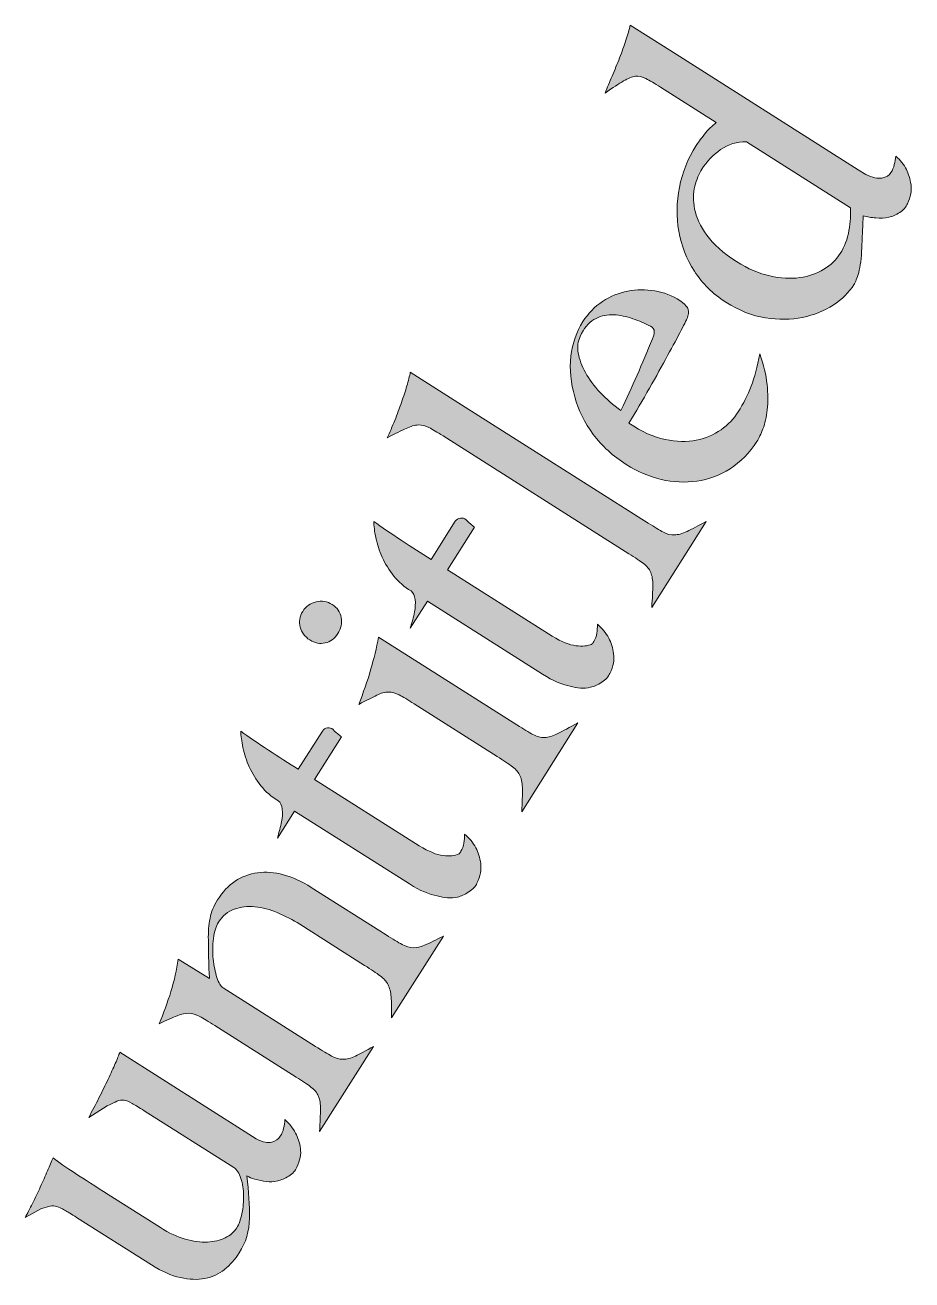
# Model space of a CAD drawing. Header units: millimetres. Extents: x -1358 to 1584, y -714 to 655.
# Drawn here: x 1245.1 to 1261.04, y 195.61 to 218.16 of the extents above; entities that cross this region are included whole.
import ezdxf

# ---------------------------------------------------------------- set-up
doc = ezdxf.new("R2010")
doc.units = ezdxf.units.MM
doc.header["$MEASUREMENT"] = 0
doc.layers.add('finished guitar', color=7, linetype='Continuous')

# ---------------------------------------------------------------- blocks, each defined once
blk = doc.blocks.new('block 123')
at = {"layer": 'finished guitar', "true_color": 0x000000}
h = blk.add_hatch(color=178, dxfattribs=at)
h.dxf.hatch_style = 2
edge = h.paths.add_edge_path()
edge.add_spline(control_points=[(1260.664, 215.508), (1260.691, 215.551), (1260.711, 215.598), (1260.724, 215.65), (1260.736, 215.702), (1260.746, 215.753), (1260.751, 215.803), (1260.833, 215.731), (1260.897, 215.65), (1260.942, 215.562), (1260.981, 215.483), (1261.008, 215.393), (1261.024, 215.289), (1261.04, 215.185), (1261.019, 215.072), (1260.961, 214.948), (1260.936, 214.889), (1260.89, 214.837), (1260.822, 214.792), (1260.754, 214.748), (1260.688, 214.718), (1260.625, 214.704), (1260.55, 214.69), (1260.473, 214.687), (1260.393, 214.693), (1260.313, 214.699), (1260.237, 214.713), (1260.163, 214.732), (1260.161, 214.646), (1260.158, 214.552), (1260.153, 214.448), (1260.147, 214.345), (1260.143, 214.248), (1260.138, 214.157), (1260.132, 213.967), (1260.114, 213.82), (1260.084, 213.715), (1260.054, 213.61), (1260.025, 213.536), (1259.999, 213.493), (1259.911, 213.355), (1259.787, 213.233), (1259.626, 213.128), (1259.466, 213.022), (1259.282, 212.948), (1259.075, 212.906), (1258.867, 212.864), (1258.645, 212.861), (1258.408, 212.898), (1258.171, 212.934), (1257.933, 213.029), (1257.694, 213.18), (1257.461, 213.328), (1257.273, 213.514), (1257.131, 213.738), (1256.989, 213.961), (1256.895, 214.201), (1256.85, 214.457), (1256.805, 214.712), (1256.809, 214.974), (1256.861, 215.241), (1256.914, 215.509), (1257.014, 215.76), (1257.162, 215.993), (1257.192, 216.041), (1257.242, 216.108), (1257.311, 216.195), (1257.379, 216.282), (1257.45, 216.352), (1257.524, 216.405), (1257.524, 216.405), (1256.523, 217.04), (1256.523, 217.04), (1256.413, 217.11), (1256.326, 217.162), (1256.261, 217.196), (1256.196, 217.231), (1256.132, 217.244), (1256.071, 217.237), (1256.01, 217.229), (1255.938, 217.202), (1255.858, 217.153), (1255.777, 217.105), (1255.666, 217.033), (1255.525, 216.937), (1255.565, 217.032), (1255.608, 217.134), (1255.654, 217.242), (1255.699, 217.351), (1255.743, 217.46), (1255.787, 217.57), (1255.829, 217.68), (1255.868, 217.785), (1255.9, 217.885), (1255.933, 217.985), (1255.96, 218.075), (1255.978, 218.157), (1255.978, 218.157), (1256.806, 217.632), (1256.806, 217.632), (1256.806, 217.632), (1260.076, 215.559), (1260.076, 215.559), (1260.076, 215.559), (1260.212, 215.473), (1260.212, 215.473), (1260.33, 215.418), (1260.427, 215.397), (1260.502, 215.41), (1260.577, 215.423), (1260.63, 215.455), (1260.664, 215.508)], knot_values=[0, 0, 0, 0, 1, 1, 1, 2, 2, 2, 3, 3, 3, 4, 4, 4, 5, 5, 5, 6, 6, 6, 7, 7, 7, 8, 8, 8, 9, 9, 9, 10, 10, 10, 11, 11, 11, 12, 12, 12, 13, 13, 13, 14, 14, 14, 15, 15, 15, 16, 16, 16, 17, 17, 17, 18, 18, 18, 19, 19, 19, 20, 20, 20, 21, 21, 21, 22, 22, 22, 23, 23, 23, 24, 24, 24, 25, 25, 25, 26, 26, 26, 27, 27, 27, 28, 28, 28, 29, 29, 29, 30, 30, 30, 31, 31, 31, 32, 32, 32, 33, 33, 33, 34, 34, 34, 35, 35, 35, 36, 36, 36, 37, 37, 37, 37], degree=3, periodic=1)
edge = h.paths.add_edge_path()
edge.add_spline(control_points=[(1259.75, 214.051), (1259.829, 214.175), (1259.882, 214.314), (1259.909, 214.467), (1259.937, 214.62), (1259.945, 214.757), (1259.934, 214.877), (1259.934, 214.877), (1258.067, 216.061), (1258.067, 216.061), (1257.894, 216.064), (1257.74, 216.016), (1257.602, 215.92), (1257.464, 215.824), (1257.351, 215.706), (1257.263, 215.568), (1257.212, 215.487), (1257.171, 215.385), (1257.139, 215.261), (1257.107, 215.137), (1257.106, 215.001), (1257.135, 214.853), (1257.164, 214.704), (1257.237, 214.548), (1257.353, 214.384), (1257.469, 214.22), (1257.648, 214.061), (1257.89, 213.908), (1258.095, 213.778), (1258.293, 213.692), (1258.487, 213.65), (1258.68, 213.608), (1258.859, 213.598), (1259.023, 213.62), (1259.188, 213.643), (1259.332, 213.693), (1259.458, 213.771), (1259.584, 213.848), (1259.681, 213.942), (1259.75, 214.051)], knot_values=[0, 0, 0, 0, 1, 1, 1, 2, 2, 2, 3, 3, 3, 4, 4, 4, 5, 5, 5, 6, 6, 6, 7, 7, 7, 8, 8, 8, 9, 9, 9, 10, 10, 10, 11, 11, 11, 12, 12, 12, 13, 13, 13, 13], degree=3, periodic=1)
h = blk.add_hatch(color=178, dxfattribs=at)
h.dxf.hatch_style = 2
edge = h.paths.add_edge_path()
edge.add_spline(control_points=[(1258.308, 212.25), (1258.376, 212.052), (1258.419, 211.869), (1258.437, 211.702), (1258.454, 211.534), (1258.455, 211.382), (1258.44, 211.248), (1258.425, 211.114), (1258.399, 211), (1258.363, 210.906), (1258.327, 210.812), (1258.291, 210.736), (1258.255, 210.679), (1258.122, 210.469), (1257.961, 210.306), (1257.772, 210.188), (1257.584, 210.07), (1257.385, 209.996), (1257.175, 209.965), (1256.965, 209.934), (1256.751, 209.944), (1256.533, 209.996), (1256.315, 210.047), (1256.106, 210.136), (1255.906, 210.263), (1255.667, 210.415), (1255.47, 210.595), (1255.312, 210.805), (1255.154, 211.016), (1255.045, 211.241), (1254.983, 211.48), (1254.907, 211.729), (1254.883, 211.971), (1254.912, 212.207), (1254.941, 212.442), (1255.013, 212.651), (1255.128, 212.831), (1255.222, 212.979), (1255.34, 213.1), (1255.482, 213.193), (1255.625, 213.287), (1255.776, 213.348), (1255.935, 213.378), (1256.094, 213.407), (1256.255, 213.409), (1256.419, 213.382), (1256.582, 213.355), (1256.733, 213.298), (1256.872, 213.21), (1256.935, 213.163), (1256.98, 213.119), (1257.005, 213.081), (1257.03, 213.041), (1257.033, 212.991), (1257.014, 212.929), (1257, 212.885), (1256.959, 212.8), (1256.893, 212.675), (1256.827, 212.55), (1256.746, 212.397), (1256.649, 212.219), (1256.552, 212.039), (1256.443, 211.844), (1256.323, 211.633), (1256.203, 211.422), (1256.08, 211.212), (1255.955, 211.005), (1256.185, 210.852), (1256.402, 210.754), (1256.606, 210.712), (1256.81, 210.669), (1256.996, 210.665), (1257.164, 210.699), (1257.333, 210.732), (1257.481, 210.795), (1257.61, 210.888), (1257.738, 210.98), (1257.842, 211.088), (1257.92, 211.212), (1258.011, 211.355), (1258.088, 211.507), (1258.15, 211.668), (1258.212, 211.829), (1258.264, 212.023), (1258.308, 212.25)], knot_values=[0, 0, 0, 0, 1, 1, 1, 2, 2, 2, 3, 3, 3, 4, 4, 4, 5, 5, 5, 6, 6, 6, 7, 7, 7, 8, 8, 8, 9, 9, 9, 10, 10, 10, 11, 11, 11, 12, 12, 12, 13, 13, 13, 14, 14, 14, 15, 15, 15, 16, 16, 16, 17, 17, 17, 18, 18, 18, 19, 19, 19, 20, 20, 20, 21, 21, 21, 22, 22, 22, 23, 23, 23, 24, 24, 24, 25, 25, 25, 26, 26, 26, 27, 27, 27, 28, 28, 28, 28], degree=3, periodic=1)
edge = h.paths.add_edge_path()
edge.add_spline(control_points=[(1255.078, 212.563), (1255.036, 212.476), (1255.025, 212.376), (1255.044, 212.264), (1255.062, 212.151), (1255.106, 212.035), (1255.174, 211.916), (1255.242, 211.796), (1255.329, 211.676), (1255.438, 211.557), (1255.546, 211.439), (1255.671, 211.331), (1255.811, 211.236), (1255.911, 211.447), (1256.008, 211.658), (1256.101, 211.869), (1256.195, 212.08), (1256.286, 212.298), (1256.375, 212.522), (1256.405, 212.59), (1256.415, 212.642), (1256.405, 212.679), (1256.394, 212.716), (1256.36, 212.745), (1256.302, 212.769), (1256.205, 212.817), (1256.098, 212.86), (1255.982, 212.897), (1255.865, 212.934), (1255.751, 212.953), (1255.641, 212.953), (1255.53, 212.953), (1255.426, 212.924), (1255.326, 212.867), (1255.226, 212.81), (1255.143, 212.708), (1255.078, 212.563)], knot_values=[0, 0, 0, 0, 1, 1, 1, 2, 2, 2, 3, 3, 3, 4, 4, 4, 5, 5, 5, 6, 6, 6, 7, 7, 7, 8, 8, 8, 9, 9, 9, 10, 10, 10, 11, 11, 11, 12, 12, 12, 12], degree=3, periodic=1)
h = blk.add_hatch(color=178, dxfattribs=at)
h.dxf.hatch_style = 2
edge = h.paths.add_edge_path()
edge.add_spline(control_points=[(1256.364, 207.697), (1256.376, 207.864), (1256.382, 207.995), (1256.383, 208.091), (1256.384, 208.187), (1256.372, 208.265), (1256.346, 208.325), (1256.321, 208.385), (1256.277, 208.438), (1256.216, 208.483), (1256.155, 208.529), (1256.067, 208.588), (1255.952, 208.66), (1255.952, 208.66), (1252.613, 210.777), (1252.613, 210.777), (1252.508, 210.844), (1252.424, 210.894), (1252.361, 210.926), (1252.299, 210.96), (1252.235, 210.975), (1252.17, 210.973), (1252.105, 210.97), (1252.032, 210.95), (1251.951, 210.911), (1251.869, 210.873), (1251.755, 210.816), (1251.608, 210.743), (1251.656, 210.839), (1251.702, 210.944), (1251.747, 211.056), (1251.791, 211.168), (1251.831, 211.276), (1251.867, 211.38), (1251.903, 211.485), (1251.936, 211.583), (1251.964, 211.675), (1251.992, 211.767), (1252.013, 211.85), (1252.025, 211.922), (1252.025, 211.922), (1253.012, 211.296), (1253.012, 211.296), (1253.012, 211.296), (1256.301, 209.211), (1256.301, 209.211), (1256.416, 209.138), (1256.507, 209.084), (1256.574, 209.048), (1256.641, 209.012), (1256.707, 208.995), (1256.773, 208.998), (1256.837, 209), (1256.912, 209.02), (1256.998, 209.06), (1257.083, 209.1), (1257.198, 209.16), (1257.343, 209.242), (1257.343, 209.242), (1256.364, 207.697), (1256.364, 207.697)], knot_values=[0, 0, 0, 0, 1, 1, 1, 2, 2, 2, 3, 3, 3, 4, 4, 4, 5, 5, 5, 6, 6, 6, 7, 7, 7, 8, 8, 8, 9, 9, 9, 10, 10, 10, 11, 11, 11, 12, 12, 12, 13, 13, 13, 14, 14, 14, 15, 15, 15, 16, 16, 16, 17, 17, 17, 18, 18, 18, 19, 19, 19, 20, 20, 20, 20], degree=3, periodic=1)
h = blk.add_hatch(color=178, dxfattribs=at)
h.dxf.hatch_style = 2
edge = h.paths.add_edge_path()
edge.add_spline(control_points=[(1252.925, 209.301), (1252.965, 209.306), (1253, 209.295), (1253.03, 209.27), (1253.053, 209.242), (1253.078, 209.218), (1253.105, 209.197), (1253.132, 209.177), (1253.156, 209.157), (1253.177, 209.137), (1253.177, 209.137), (1252.691, 208.372), (1252.691, 208.372), (1252.691, 208.372), (1254.508, 207.22), (1254.508, 207.22), (1254.689, 207.105), (1254.839, 207.037), (1254.959, 207.015), (1255.078, 206.992), (1255.178, 206.996), (1255.257, 207.026), (1255.273, 207.03), (1255.284, 207.034), (1255.291, 207.04), (1255.297, 207.045), (1255.308, 207.06), (1255.324, 207.084), (1255.351, 207.127), (1255.368, 207.176), (1255.377, 207.231), (1255.385, 207.286), (1255.389, 207.34), (1255.389, 207.393), (1255.476, 207.318), (1255.543, 207.236), (1255.592, 207.144), (1255.635, 207.064), (1255.664, 206.97), (1255.68, 206.863), (1255.696, 206.756), (1255.673, 206.639), (1255.612, 206.51), (1255.588, 206.452), (1255.54, 206.399), (1255.466, 206.352), (1255.393, 206.305), (1255.325, 206.274), (1255.263, 206.261), (1255.146, 206.234), (1255.024, 206.241), (1254.896, 206.283), (1254.756, 206.304), (1254.59, 206.376), (1254.4, 206.497), (1254.4, 206.497), (1252.333, 207.807), (1252.333, 207.807), (1252.333, 207.807), (1252.025, 207.321), (1252.025, 207.321), (1252.059, 207.426), (1252.084, 207.524), (1252.101, 207.614), (1252.116, 207.691), (1252.12, 207.765), (1252.112, 207.837), (1252.104, 207.909), (1252.08, 207.961), (1252.04, 207.992), (1251.918, 208.063), (1251.814, 208.153), (1251.729, 208.26), (1251.643, 208.368), (1251.574, 208.48), (1251.522, 208.597), (1251.468, 208.714), (1251.431, 208.83), (1251.406, 208.946), (1251.383, 209.061), (1251.37, 209.159), (1251.368, 209.241), (1251.51, 209.138), (1251.675, 209.024), (1251.864, 208.901), (1252.053, 208.778), (1252.231, 208.663), (1252.398, 208.557), (1252.398, 208.557), (1252.833, 209.244), (1252.833, 209.244), (1252.855, 209.277), (1252.885, 209.296), (1252.925, 209.301)], knot_values=[0, 0, 0, 0, 1, 1, 1, 2, 2, 2, 3, 3, 3, 4, 4, 4, 5, 5, 5, 6, 6, 6, 7, 7, 7, 8, 8, 8, 9, 9, 9, 10, 10, 10, 11, 11, 11, 12, 12, 12, 13, 13, 13, 14, 14, 14, 15, 15, 15, 16, 16, 16, 17, 17, 17, 18, 18, 18, 19, 19, 19, 20, 20, 20, 21, 21, 21, 22, 22, 22, 23, 23, 23, 24, 24, 24, 25, 25, 25, 26, 26, 26, 27, 27, 27, 28, 28, 28, 29, 29, 29, 30, 30, 30, 31, 31, 31, 31], degree=3, periodic=1)
h = blk.add_hatch(color=178, dxfattribs=at)
h.dxf.hatch_style = 2
edge = h.paths.add_edge_path()
edge.add_spline(control_points=[(1250.722, 207.225), (1250.664, 207.134), (1250.589, 207.078), (1250.495, 207.057), (1250.402, 207.037), (1250.31, 207.055), (1250.219, 207.112), (1250.128, 207.169), (1250.07, 207.247), (1250.045, 207.343), (1250.019, 207.439), (1250.035, 207.533), (1250.092, 207.624), (1250.15, 207.714), (1250.23, 207.772), (1250.332, 207.797), (1250.435, 207.822), (1250.532, 207.806), (1250.622, 207.749), (1250.713, 207.691), (1250.766, 207.612), (1250.783, 207.512), (1250.799, 207.411), (1250.779, 207.315), (1250.722, 207.225)], knot_values=[0, 0, 0, 0, 1, 1, 1, 2, 2, 2, 3, 3, 3, 4, 4, 4, 5, 5, 5, 6, 6, 6, 7, 7, 7, 8, 8, 8, 8], degree=3, periodic=1)
edge = h.paths.add_edge_path()
edge.add_spline(control_points=[(1254.027, 204.026), (1254.037, 204.2), (1254.042, 204.334), (1254.041, 204.429), (1254.041, 204.522), (1254.027, 204.601), (1254.001, 204.665), (1253.974, 204.728), (1253.928, 204.784), (1253.861, 204.833), (1253.795, 204.882), (1253.703, 204.944), (1253.584, 205.019), (1253.584, 205.019), (1252.096, 205.962), (1252.096, 205.962), (1251.982, 206.035), (1251.892, 206.088), (1251.827, 206.123), (1251.762, 206.157), (1251.698, 206.174), (1251.635, 206.175), (1251.571, 206.175), (1251.501, 206.156), (1251.423, 206.118), (1251.346, 206.08), (1251.238, 206.025), (1251.098, 205.953), (1251.265, 206.375), (1251.384, 206.778), (1251.453, 207.162), (1251.453, 207.162), (1252.354, 206.59), (1252.354, 206.59), (1252.354, 206.59), (1253.942, 205.584), (1253.942, 205.584), (1254.061, 205.509), (1254.157, 205.451), (1254.229, 205.412), (1254.301, 205.373), (1254.371, 205.355), (1254.44, 205.358), (1254.509, 205.361), (1254.588, 205.385), (1254.676, 205.429), (1254.764, 205.474), (1254.885, 205.538), (1255.038, 205.621), (1255.038, 205.621), (1254.027, 204.026), (1254.027, 204.026)], knot_values=[0, 0, 0, 0, 1, 1, 1, 2, 2, 2, 3, 3, 3, 4, 4, 4, 5, 5, 5, 6, 6, 6, 7, 7, 7, 8, 8, 8, 9, 9, 9, 10, 10, 10, 11, 11, 11, 12, 12, 12, 13, 13, 13, 14, 14, 14, 15, 15, 15, 16, 16, 16, 17, 17, 17, 17], degree=3, periodic=1)
h = blk.add_hatch(color=178, dxfattribs=at)
h.dxf.hatch_style = 2
edge = h.paths.add_edge_path()
edge.add_spline(control_points=[(1250.536, 205.533), (1250.576, 205.538), (1250.611, 205.527), (1250.641, 205.501), (1250.664, 205.473), (1250.689, 205.449), (1250.716, 205.429), (1250.743, 205.408), (1250.767, 205.388), (1250.788, 205.368), (1250.788, 205.368), (1250.303, 204.603), (1250.303, 204.603), (1250.303, 204.603), (1252.119, 203.452), (1252.119, 203.452), (1252.3, 203.337), (1252.45, 203.268), (1252.57, 203.246), (1252.689, 203.224), (1252.789, 203.228), (1252.868, 203.258), (1252.884, 203.261), (1252.895, 203.266), (1252.902, 203.271), (1252.909, 203.277), (1252.92, 203.292), (1252.935, 203.315), (1252.962, 203.358), (1252.98, 203.407), (1252.988, 203.462), (1252.996, 203.517), (1253, 203.571), (1253, 203.625), (1253.087, 203.55), (1253.155, 203.467), (1253.203, 203.376), (1253.246, 203.295), (1253.275, 203.201), (1253.291, 203.095), (1253.307, 202.988), (1253.284, 202.87), (1253.223, 202.742), (1253.199, 202.683), (1253.15, 202.631), (1253.077, 202.584), (1253.004, 202.536), (1252.936, 202.506), (1252.874, 202.492), (1252.757, 202.466), (1252.635, 202.473), (1252.507, 202.514), (1252.367, 202.536), (1252.202, 202.607), (1252.011, 202.728), (1252.011, 202.728), (1249.944, 204.038), (1249.944, 204.038), (1249.944, 204.038), (1249.636, 203.552), (1249.636, 203.552), (1249.669, 203.658), (1249.695, 203.755), (1249.711, 203.845), (1249.727, 203.922), (1249.731, 203.997), (1249.723, 204.069), (1249.715, 204.14), (1249.691, 204.192), (1249.651, 204.224), (1249.529, 204.295), (1249.425, 204.384), (1249.339, 204.492), (1249.254, 204.599), (1249.185, 204.712), (1249.132, 204.829), (1249.08, 204.946), (1249.041, 205.062), (1249.018, 205.177), (1248.994, 205.293), (1248.981, 205.391), (1248.979, 205.472), (1249.121, 205.369), (1249.286, 205.256), (1249.475, 205.133), (1249.665, 205.009), (1249.842, 204.895), (1250.009, 204.789), (1250.009, 204.789), (1250.445, 205.475), (1250.445, 205.475), (1250.466, 205.509), (1250.496, 205.528), (1250.536, 205.533)], knot_values=[0, 0, 0, 0, 1, 1, 1, 2, 2, 2, 3, 3, 3, 4, 4, 4, 5, 5, 5, 6, 6, 6, 7, 7, 7, 8, 8, 8, 9, 9, 9, 10, 10, 10, 11, 11, 11, 12, 12, 12, 13, 13, 13, 14, 14, 14, 15, 15, 15, 16, 16, 16, 17, 17, 17, 18, 18, 18, 19, 19, 19, 20, 20, 20, 21, 21, 21, 22, 22, 22, 23, 23, 23, 24, 24, 24, 25, 25, 25, 26, 26, 26, 27, 27, 27, 28, 28, 28, 29, 29, 29, 30, 30, 30, 31, 31, 31, 31], degree=3, periodic=1)
h = blk.add_hatch(color=178, dxfattribs=at)
h.dxf.hatch_style = 2
edge = h.paths.add_edge_path()
edge.add_spline(control_points=[(1251.69, 200.325), (1251.691, 200.485), (1251.688, 200.608), (1251.681, 200.697), (1251.673, 200.785), (1251.655, 200.859), (1251.625, 200.918), (1251.596, 200.977), (1251.548, 201.03), (1251.482, 201.079), (1251.415, 201.127), (1251.323, 201.189), (1251.204, 201.265), (1251.204, 201.265), (1250.038, 202.004), (1250.038, 202.004), (1249.914, 202.082), (1249.782, 202.151), (1249.642, 202.21), (1249.502, 202.268), (1249.366, 202.304), (1249.234, 202.317), (1249.102, 202.33), (1248.978, 202.316), (1248.862, 202.276), (1248.746, 202.235), (1248.652, 202.158), (1248.579, 202.042), (1248.533, 201.971), (1248.503, 201.872), (1248.487, 201.748), (1248.472, 201.623), (1248.471, 201.5), (1248.483, 201.378), (1248.496, 201.256), (1248.518, 201.146), (1248.55, 201.048), (1248.582, 200.951), (1248.619, 200.889), (1248.662, 200.861), (1248.662, 200.861), (1250.321, 199.81), (1250.321, 199.81), (1250.445, 199.731), (1250.542, 199.673), (1250.612, 199.636), (1250.682, 199.598), (1250.75, 199.579), (1250.816, 199.578), (1250.882, 199.576), (1250.956, 199.596), (1251.038, 199.635), (1251.119, 199.675), (1251.229, 199.733), (1251.364, 199.81), (1251.364, 199.81), (1250.394, 198.28), (1250.394, 198.28), (1250.404, 198.454), (1250.41, 198.587), (1250.412, 198.68), (1250.414, 198.772), (1250.401, 198.85), (1250.375, 198.914), (1250.348, 198.977), (1250.303, 199.033), (1250.239, 199.08), (1250.176, 199.127), (1250.087, 199.186), (1249.972, 199.259), (1249.972, 199.259), (1248.513, 200.184), (1248.513, 200.184), (1248.399, 200.256), (1248.308, 200.311), (1248.241, 200.347), (1248.174, 200.383), (1248.109, 200.402), (1248.047, 200.404), (1247.985, 200.407), (1247.913, 200.392), (1247.833, 200.36), (1247.752, 200.327), (1247.645, 200.28), (1247.512, 200.217), (1247.592, 200.407), (1247.663, 200.6), (1247.724, 200.796), (1247.785, 200.993), (1247.828, 201.185), (1247.854, 201.374), (1247.854, 201.374), (1248.417, 201.027), (1248.417, 201.027), (1248.409, 201.132), (1248.404, 201.24), (1248.402, 201.352), (1248.4, 201.464), (1248.398, 201.587), (1248.396, 201.722), (1248.392, 201.864), (1248.402, 201.993), (1248.426, 202.109), (1248.449, 202.225), (1248.494, 202.335), (1248.56, 202.44), (1248.741, 202.726), (1248.982, 202.889), (1249.282, 202.93), (1249.581, 202.97), (1249.903, 202.882), (1250.246, 202.664), (1250.246, 202.664), (1251.59, 201.812), (1251.59, 201.812), (1251.71, 201.736), (1251.805, 201.679), (1251.877, 201.64), (1251.949, 201.601), (1252.017, 201.581), (1252.081, 201.581), (1252.144, 201.581), (1252.215, 201.598), (1252.293, 201.632), (1252.372, 201.666), (1252.481, 201.719), (1252.62, 201.791), (1252.62, 201.791), (1251.69, 200.325), (1251.69, 200.325)], knot_values=[0, 0, 0, 0, 1, 1, 1, 2, 2, 2, 3, 3, 3, 4, 4, 4, 5, 5, 5, 6, 6, 6, 7, 7, 7, 8, 8, 8, 9, 9, 9, 10, 10, 10, 11, 11, 11, 12, 12, 12, 13, 13, 13, 14, 14, 14, 15, 15, 15, 16, 16, 16, 17, 17, 17, 18, 18, 18, 19, 19, 19, 20, 20, 20, 21, 21, 21, 22, 22, 22, 23, 23, 23, 24, 24, 24, 25, 25, 25, 26, 26, 26, 27, 27, 27, 28, 28, 28, 29, 29, 29, 30, 30, 30, 31, 31, 31, 32, 32, 32, 33, 33, 33, 34, 34, 34, 35, 35, 35, 36, 36, 36, 37, 37, 37, 38, 38, 38, 39, 39, 39, 40, 40, 40, 41, 41, 41, 42, 42, 42, 43, 43, 43, 43], degree=3, periodic=1)
h = blk.add_hatch(color=178, dxfattribs=at)
h.dxf.hatch_style = 2
edge = h.paths.add_edge_path()
edge.add_spline(control_points=[(1249.689, 198.196), (1249.716, 198.238), (1249.736, 198.286), (1249.749, 198.338), (1249.762, 198.39), (1249.769, 198.442), (1249.769, 198.496), (1249.85, 198.424), (1249.916, 198.342), (1249.965, 198.251), (1250.007, 198.171), (1250.036, 198.079), (1250.051, 197.976), (1250.066, 197.873), (1250.044, 197.76), (1249.986, 197.637), (1249.962, 197.578), (1249.915, 197.526), (1249.843, 197.481), (1249.771, 197.437), (1249.704, 197.407), (1249.642, 197.394), (1249.572, 197.378), (1249.504, 197.374), (1249.439, 197.382), (1249.374, 197.39), (1249.304, 197.404), (1249.23, 197.424), (1249.178, 197.437), (1249.131, 197.457), (1249.088, 197.484), (1249.122, 197.201), (1249.138, 196.947), (1249.135, 196.722), (1249.133, 196.496), (1249.071, 196.288), (1248.95, 196.098), (1248.878, 195.983), (1248.79, 195.885), (1248.688, 195.803), (1248.586, 195.72), (1248.468, 195.666), (1248.335, 195.64), (1248.202, 195.615), (1248.054, 195.62), (1247.893, 195.655), (1247.732, 195.691), (1247.558, 195.767), (1247.372, 195.885), (1247.372, 195.885), (1246.028, 196.737), (1246.028, 196.737), (1245.937, 196.795), (1245.865, 196.839), (1245.811, 196.87), (1245.757, 196.9), (1245.71, 196.922), (1245.671, 196.934), (1245.631, 196.945), (1245.592, 196.946), (1245.553, 196.938), (1245.514, 196.929), (1245.462, 196.915), (1245.397, 196.897), (1245.397, 196.897), (1245.102, 196.733), (1245.102, 196.733), (1245.143, 196.807), (1245.187, 196.892), (1245.235, 196.989), (1245.283, 197.086), (1245.33, 197.183), (1245.376, 197.283), (1245.422, 197.382), (1245.465, 197.478), (1245.504, 197.572), (1245.543, 197.665), (1245.577, 197.744), (1245.604, 197.808), (1245.708, 197.729), (1245.842, 197.635), (1246.007, 197.527), (1246.173, 197.419), (1246.37, 197.293), (1246.598, 197.147), (1246.598, 197.147), (1247.535, 196.554), (1247.535, 196.554), (1247.688, 196.457), (1247.836, 196.388), (1247.98, 196.346), (1248.124, 196.305), (1248.257, 196.287), (1248.378, 196.294), (1248.499, 196.3), (1248.605, 196.326), (1248.697, 196.37), (1248.789, 196.415), (1248.859, 196.475), (1248.907, 196.551), (1248.946, 196.613), (1248.977, 196.698), (1248.999, 196.807), (1249.021, 196.916), (1249.031, 197.024), (1249.03, 197.132), (1249.028, 197.239), (1249.012, 197.341), (1248.982, 197.436), (1248.952, 197.532), (1248.909, 197.598), (1248.852, 197.634), (1248.852, 197.634), (1247.243, 198.654), (1247.243, 198.654), (1247.152, 198.711), (1247.08, 198.755), (1247.026, 198.786), (1246.972, 198.817), (1246.924, 198.836), (1246.881, 198.843), (1246.839, 198.85), (1246.796, 198.843), (1246.754, 198.823), (1246.711, 198.803), (1246.653, 198.777), (1246.579, 198.744), (1246.579, 198.744), (1246.245, 198.534), (1246.245, 198.534), (1246.309, 198.647), (1246.371, 198.763), (1246.43, 198.883), (1246.49, 199.002), (1246.544, 199.115), (1246.594, 199.22), (1246.644, 199.325), (1246.687, 199.42), (1246.724, 199.504), (1246.76, 199.587), (1246.787, 199.654), (1246.805, 199.703), (1246.805, 199.703), (1249.122, 198.234), (1249.122, 198.234), (1249.122, 198.234), (1249.258, 198.148), (1249.258, 198.148), (1249.374, 198.088), (1249.466, 198.068), (1249.535, 198.088), (1249.605, 198.107), (1249.656, 198.143), (1249.689, 198.196)], knot_values=[0, 0, 0, 0, 1, 1, 1, 2, 2, 2, 3, 3, 3, 4, 4, 4, 5, 5, 5, 6, 6, 6, 7, 7, 7, 8, 8, 8, 9, 9, 9, 10, 10, 10, 11, 11, 11, 12, 12, 12, 13, 13, 13, 14, 14, 14, 15, 15, 15, 16, 16, 16, 17, 17, 17, 18, 18, 18, 19, 19, 19, 20, 20, 20, 21, 21, 21, 22, 22, 22, 23, 23, 23, 24, 24, 24, 25, 25, 25, 26, 26, 26, 27, 27, 27, 28, 28, 28, 29, 29, 29, 30, 30, 30, 31, 31, 31, 32, 32, 32, 33, 33, 33, 34, 34, 34, 35, 35, 35, 36, 36, 36, 37, 37, 37, 38, 38, 38, 39, 39, 39, 40, 40, 40, 41, 41, 41, 42, 42, 42, 43, 43, 43, 44, 44, 44, 45, 45, 45, 46, 46, 46, 47, 47, 47, 48, 48, 48, 49, 49, 49, 50, 50, 50, 51, 51, 51, 51], degree=3, periodic=1)
at = {"layer": 'finished guitar', "lineweight": 0}
for points, knots in [([(1260.664, 215.508), (1260.691, 215.551), (1260.711, 215.598), (1260.724, 215.65), (1260.736, 215.702), (1260.746, 215.753), (1260.751, 215.803), (1260.833, 215.731), (1260.897, 215.65), (1260.942, 215.562), (1260.981, 215.483), (1261.008, 215.393), (1261.024, 215.289), (1261.04, 215.185), (1261.019, 215.072), (1260.961, 214.948), (1260.936, 214.889), (1260.89, 214.837), (1260.822, 214.792), (1260.754, 214.748), (1260.688, 214.718), (1260.625, 214.704), (1260.55, 214.69), (1260.473, 214.687), (1260.393, 214.693), (1260.313, 214.699), (1260.237, 214.713), (1260.163, 214.732), (1260.161, 214.646), (1260.158, 214.552), (1260.153, 214.448), (1260.147, 214.345), (1260.143, 214.248), (1260.138, 214.157), (1260.132, 213.967), (1260.114, 213.82), (1260.084, 213.715), (1260.054, 213.61), (1260.025, 213.536), (1259.999, 213.493), (1259.911, 213.355), (1259.787, 213.233), (1259.626, 213.128), (1259.466, 213.022), (1259.282, 212.948), (1259.075, 212.906), (1258.867, 212.864), (1258.645, 212.861), (1258.408, 212.898), (1258.171, 212.934), (1257.933, 213.029), (1257.694, 213.18), (1257.461, 213.328), (1257.273, 213.514), (1257.131, 213.738), (1256.989, 213.961), (1256.895, 214.201), (1256.85, 214.457), (1256.805, 214.712), (1256.809, 214.974), (1256.861, 215.241), (1256.914, 215.509), (1257.014, 215.76), (1257.162, 215.993), (1257.192, 216.041), (1257.242, 216.108), (1257.311, 216.195), (1257.379, 216.282), (1257.45, 216.352), (1257.524, 216.405), (1257.524, 216.405), (1256.523, 217.04), (1256.523, 217.04), (1256.413, 217.11), (1256.326, 217.162), (1256.261, 217.196), (1256.196, 217.231), (1256.132, 217.244), (1256.071, 217.237), (1256.01, 217.229), (1255.938, 217.202), (1255.858, 217.153), (1255.777, 217.105), (1255.666, 217.033), (1255.525, 216.937), (1255.565, 217.032), (1255.608, 217.134), (1255.654, 217.242), (1255.699, 217.351), (1255.743, 217.46), (1255.787, 217.57), (1255.829, 217.68), (1255.868, 217.785), (1255.9, 217.885), (1255.933, 217.985), (1255.96, 218.075), (1255.978, 218.157), (1255.978, 218.157), (1256.806, 217.632), (1256.806, 217.632), (1256.806, 217.632), (1260.076, 215.559), (1260.076, 215.559), (1260.076, 215.559), (1260.212, 215.473), (1260.212, 215.473), (1260.33, 215.418), (1260.427, 215.397), (1260.502, 215.41), (1260.577, 215.423), (1260.63, 215.455), (1260.664, 215.508)], [0, 0, 0, 0, 1, 1, 1, 2, 2, 2, 3, 3, 3, 4, 4, 4, 5, 5, 5, 6, 6, 6, 7, 7, 7, 8, 8, 8, 9, 9, 9, 10, 10, 10, 11, 11, 11, 12, 12, 12, 13, 13, 13, 14, 14, 14, 15, 15, 15, 16, 16, 16, 17, 17, 17, 18, 18, 18, 19, 19, 19, 20, 20, 20, 21, 21, 21, 22, 22, 22, 23, 23, 23, 24, 24, 24, 25, 25, 25, 26, 26, 26, 27, 27, 27, 28, 28, 28, 29, 29, 29, 30, 30, 30, 31, 31, 31, 32, 32, 32, 33, 33, 33, 34, 34, 34, 35, 35, 35, 36, 36, 36, 37, 37, 37, 37]), ([(1259.75, 214.051), (1259.829, 214.175), (1259.882, 214.314), (1259.909, 214.467), (1259.937, 214.62), (1259.945, 214.757), (1259.934, 214.877), (1259.934, 214.877), (1258.067, 216.061), (1258.067, 216.061), (1257.894, 216.064), (1257.74, 216.016), (1257.602, 215.92), (1257.464, 215.824), (1257.351, 215.706), (1257.263, 215.568), (1257.212, 215.487), (1257.171, 215.385), (1257.139, 215.261), (1257.107, 215.137), (1257.106, 215.001), (1257.135, 214.853), (1257.164, 214.704), (1257.237, 214.548), (1257.353, 214.384), (1257.469, 214.22), (1257.648, 214.061), (1257.89, 213.908), (1258.095, 213.778), (1258.293, 213.692), (1258.487, 213.65), (1258.68, 213.608), (1258.859, 213.598), (1259.023, 213.62), (1259.188, 213.643), (1259.332, 213.693), (1259.458, 213.771), (1259.584, 213.848), (1259.681, 213.942), (1259.75, 214.051)], [0, 0, 0, 0, 1, 1, 1, 2, 2, 2, 3, 3, 3, 4, 4, 4, 5, 5, 5, 6, 6, 6, 7, 7, 7, 8, 8, 8, 9, 9, 9, 10, 10, 10, 11, 11, 11, 12, 12, 12, 13, 13, 13, 13]), ([(1258.308, 212.25), (1258.376, 212.052), (1258.419, 211.869), (1258.437, 211.702), (1258.454, 211.534), (1258.455, 211.382), (1258.44, 211.248), (1258.425, 211.114), (1258.399, 211), (1258.363, 210.906), (1258.327, 210.812), (1258.291, 210.736), (1258.255, 210.679), (1258.122, 210.469), (1257.961, 210.306), (1257.772, 210.188), (1257.584, 210.07), (1257.385, 209.996), (1257.175, 209.965), (1256.965, 209.934), (1256.751, 209.944), (1256.533, 209.996), (1256.315, 210.047), (1256.106, 210.136), (1255.906, 210.263), (1255.667, 210.415), (1255.47, 210.595), (1255.312, 210.805), (1255.154, 211.016), (1255.045, 211.241), (1254.983, 211.48), (1254.907, 211.729), (1254.883, 211.971), (1254.912, 212.207), (1254.941, 212.442), (1255.013, 212.651), (1255.128, 212.831), (1255.222, 212.979), (1255.34, 213.1), (1255.482, 213.193), (1255.625, 213.287), (1255.776, 213.348), (1255.935, 213.378), (1256.094, 213.407), (1256.255, 213.409), (1256.419, 213.382), (1256.582, 213.355), (1256.733, 213.298), (1256.872, 213.21), (1256.935, 213.163), (1256.98, 213.119), (1257.005, 213.081), (1257.03, 213.041), (1257.033, 212.991), (1257.014, 212.929), (1257, 212.885), (1256.959, 212.8), (1256.893, 212.675), (1256.827, 212.55), (1256.746, 212.397), (1256.649, 212.219), (1256.552, 212.039), (1256.443, 211.844), (1256.323, 211.633), (1256.203, 211.422), (1256.08, 211.212), (1255.955, 211.005), (1256.185, 210.852), (1256.402, 210.754), (1256.606, 210.712), (1256.81, 210.669), (1256.996, 210.665), (1257.164, 210.699), (1257.333, 210.732), (1257.481, 210.795), (1257.61, 210.888), (1257.738, 210.98), (1257.842, 211.088), (1257.92, 211.212), (1258.011, 211.355), (1258.088, 211.507), (1258.15, 211.668), (1258.212, 211.829), (1258.264, 212.023), (1258.308, 212.25)], [0, 0, 0, 0, 1, 1, 1, 2, 2, 2, 3, 3, 3, 4, 4, 4, 5, 5, 5, 6, 6, 6, 7, 7, 7, 8, 8, 8, 9, 9, 9, 10, 10, 10, 11, 11, 11, 12, 12, 12, 13, 13, 13, 14, 14, 14, 15, 15, 15, 16, 16, 16, 17, 17, 17, 18, 18, 18, 19, 19, 19, 20, 20, 20, 21, 21, 21, 22, 22, 22, 23, 23, 23, 24, 24, 24, 25, 25, 25, 26, 26, 26, 27, 27, 27, 28, 28, 28, 28]), ([(1255.078, 212.563), (1255.036, 212.476), (1255.025, 212.376), (1255.044, 212.264), (1255.062, 212.151), (1255.106, 212.035), (1255.174, 211.916), (1255.242, 211.796), (1255.329, 211.676), (1255.438, 211.557), (1255.546, 211.439), (1255.671, 211.331), (1255.811, 211.236), (1255.911, 211.447), (1256.008, 211.658), (1256.101, 211.869), (1256.195, 212.08), (1256.286, 212.298), (1256.375, 212.522), (1256.405, 212.59), (1256.415, 212.642), (1256.405, 212.679), (1256.394, 212.716), (1256.36, 212.745), (1256.302, 212.769), (1256.205, 212.817), (1256.098, 212.86), (1255.982, 212.897), (1255.865, 212.934), (1255.751, 212.953), (1255.641, 212.953), (1255.53, 212.953), (1255.426, 212.924), (1255.326, 212.867), (1255.226, 212.81), (1255.143, 212.708), (1255.078, 212.563)], [0, 0, 0, 0, 1, 1, 1, 2, 2, 2, 3, 3, 3, 4, 4, 4, 5, 5, 5, 6, 6, 6, 7, 7, 7, 8, 8, 8, 9, 9, 9, 10, 10, 10, 11, 11, 11, 12, 12, 12, 12]), ([(1256.364, 207.697), (1256.376, 207.864), (1256.382, 207.995), (1256.383, 208.091), (1256.384, 208.187), (1256.372, 208.265), (1256.346, 208.325), (1256.321, 208.385), (1256.277, 208.438), (1256.216, 208.483), (1256.155, 208.529), (1256.067, 208.588), (1255.952, 208.66), (1255.952, 208.66), (1252.613, 210.777), (1252.613, 210.777), (1252.508, 210.844), (1252.424, 210.894), (1252.361, 210.926), (1252.299, 210.96), (1252.235, 210.975), (1252.17, 210.973), (1252.105, 210.97), (1252.032, 210.95), (1251.951, 210.911), (1251.869, 210.873), (1251.755, 210.816), (1251.608, 210.743), (1251.656, 210.839), (1251.702, 210.944), (1251.747, 211.056), (1251.791, 211.168), (1251.831, 211.276), (1251.867, 211.38), (1251.903, 211.485), (1251.936, 211.583), (1251.964, 211.675), (1251.992, 211.767), (1252.013, 211.85), (1252.025, 211.922), (1252.025, 211.922), (1253.012, 211.296), (1253.012, 211.296), (1253.012, 211.296), (1256.301, 209.211), (1256.301, 209.211), (1256.416, 209.138), (1256.507, 209.084), (1256.574, 209.048), (1256.641, 209.012), (1256.707, 208.995), (1256.773, 208.998), (1256.837, 209), (1256.912, 209.02), (1256.998, 209.06), (1257.083, 209.1), (1257.198, 209.16), (1257.343, 209.242), (1257.343, 209.242), (1256.364, 207.697), (1256.364, 207.697)], [0, 0, 0, 0, 1, 1, 1, 2, 2, 2, 3, 3, 3, 4, 4, 4, 5, 5, 5, 6, 6, 6, 7, 7, 7, 8, 8, 8, 9, 9, 9, 10, 10, 10, 11, 11, 11, 12, 12, 12, 13, 13, 13, 14, 14, 14, 15, 15, 15, 16, 16, 16, 17, 17, 17, 18, 18, 18, 19, 19, 19, 20, 20, 20, 20]), ([(1252.925, 209.301), (1252.965, 209.306), (1253, 209.295), (1253.03, 209.27), (1253.053, 209.242), (1253.078, 209.218), (1253.105, 209.197), (1253.132, 209.177), (1253.156, 209.157), (1253.177, 209.137), (1253.177, 209.137), (1252.691, 208.372), (1252.691, 208.372), (1252.691, 208.372), (1254.508, 207.22), (1254.508, 207.22), (1254.689, 207.105), (1254.839, 207.037), (1254.959, 207.015), (1255.078, 206.992), (1255.178, 206.996), (1255.257, 207.026), (1255.273, 207.03), (1255.284, 207.034), (1255.291, 207.04), (1255.297, 207.045), (1255.308, 207.06), (1255.324, 207.084), (1255.351, 207.127), (1255.368, 207.176), (1255.377, 207.231), (1255.385, 207.286), (1255.389, 207.34), (1255.389, 207.393), (1255.476, 207.318), (1255.543, 207.236), (1255.592, 207.144), (1255.635, 207.064), (1255.664, 206.97), (1255.68, 206.863), (1255.696, 206.756), (1255.673, 206.639), (1255.612, 206.51), (1255.588, 206.452), (1255.54, 206.399), (1255.466, 206.352), (1255.393, 206.305), (1255.325, 206.274), (1255.263, 206.261), (1255.146, 206.234), (1255.024, 206.241), (1254.896, 206.283), (1254.756, 206.304), (1254.59, 206.376), (1254.4, 206.497), (1254.4, 206.497), (1252.333, 207.807), (1252.333, 207.807), (1252.333, 207.807), (1252.025, 207.321), (1252.025, 207.321), (1252.059, 207.426), (1252.084, 207.524), (1252.101, 207.614), (1252.116, 207.691), (1252.12, 207.765), (1252.112, 207.837), (1252.104, 207.909), (1252.08, 207.961), (1252.04, 207.992), (1251.918, 208.063), (1251.814, 208.153), (1251.729, 208.26), (1251.643, 208.368), (1251.574, 208.48), (1251.522, 208.597), (1251.468, 208.714), (1251.431, 208.83), (1251.406, 208.946), (1251.383, 209.061), (1251.37, 209.159), (1251.368, 209.241), (1251.51, 209.138), (1251.675, 209.024), (1251.864, 208.901), (1252.053, 208.778), (1252.231, 208.663), (1252.398, 208.557), (1252.398, 208.557), (1252.833, 209.244), (1252.833, 209.244), (1252.855, 209.277), (1252.885, 209.296), (1252.925, 209.301)], [0, 0, 0, 0, 1, 1, 1, 2, 2, 2, 3, 3, 3, 4, 4, 4, 5, 5, 5, 6, 6, 6, 7, 7, 7, 8, 8, 8, 9, 9, 9, 10, 10, 10, 11, 11, 11, 12, 12, 12, 13, 13, 13, 14, 14, 14, 15, 15, 15, 16, 16, 16, 17, 17, 17, 18, 18, 18, 19, 19, 19, 20, 20, 20, 21, 21, 21, 22, 22, 22, 23, 23, 23, 24, 24, 24, 25, 25, 25, 26, 26, 26, 27, 27, 27, 28, 28, 28, 29, 29, 29, 30, 30, 30, 31, 31, 31, 31]), ([(1250.722, 207.225), (1250.664, 207.134), (1250.589, 207.078), (1250.495, 207.057), (1250.402, 207.037), (1250.31, 207.055), (1250.219, 207.112), (1250.128, 207.169), (1250.07, 207.247), (1250.045, 207.343), (1250.019, 207.439), (1250.035, 207.533), (1250.092, 207.624), (1250.15, 207.714), (1250.23, 207.772), (1250.332, 207.797), (1250.435, 207.822), (1250.532, 207.806), (1250.622, 207.749), (1250.713, 207.691), (1250.766, 207.612), (1250.783, 207.512), (1250.799, 207.411), (1250.779, 207.315), (1250.722, 207.225)], [0, 0, 0, 0, 1, 1, 1, 2, 2, 2, 3, 3, 3, 4, 4, 4, 5, 5, 5, 6, 6, 6, 7, 7, 7, 8, 8, 8, 8]), ([(1254.027, 204.026), (1254.037, 204.2), (1254.042, 204.334), (1254.041, 204.429), (1254.041, 204.522), (1254.027, 204.601), (1254.001, 204.665), (1253.974, 204.728), (1253.928, 204.784), (1253.861, 204.833), (1253.795, 204.882), (1253.703, 204.944), (1253.584, 205.019), (1253.584, 205.019), (1252.096, 205.962), (1252.096, 205.962), (1251.982, 206.035), (1251.892, 206.088), (1251.827, 206.123), (1251.762, 206.157), (1251.698, 206.174), (1251.635, 206.175), (1251.571, 206.175), (1251.501, 206.156), (1251.423, 206.118), (1251.346, 206.08), (1251.238, 206.025), (1251.098, 205.953), (1251.265, 206.375), (1251.384, 206.778), (1251.453, 207.162), (1251.453, 207.162), (1252.354, 206.59), (1252.354, 206.59), (1252.354, 206.59), (1253.942, 205.584), (1253.942, 205.584), (1254.061, 205.509), (1254.157, 205.451), (1254.229, 205.412), (1254.301, 205.373), (1254.371, 205.355), (1254.44, 205.358), (1254.509, 205.361), (1254.588, 205.385), (1254.676, 205.429), (1254.764, 205.474), (1254.885, 205.538), (1255.038, 205.621), (1255.038, 205.621), (1254.027, 204.026), (1254.027, 204.026)], [0, 0, 0, 0, 1, 1, 1, 2, 2, 2, 3, 3, 3, 4, 4, 4, 5, 5, 5, 6, 6, 6, 7, 7, 7, 8, 8, 8, 9, 9, 9, 10, 10, 10, 11, 11, 11, 12, 12, 12, 13, 13, 13, 14, 14, 14, 15, 15, 15, 16, 16, 16, 17, 17, 17, 17]), ([(1250.536, 205.533), (1250.576, 205.538), (1250.611, 205.527), (1250.641, 205.501), (1250.664, 205.473), (1250.689, 205.449), (1250.716, 205.429), (1250.743, 205.408), (1250.767, 205.388), (1250.788, 205.368), (1250.788, 205.368), (1250.303, 204.603), (1250.303, 204.603), (1250.303, 204.603), (1252.119, 203.452), (1252.119, 203.452), (1252.3, 203.337), (1252.45, 203.268), (1252.57, 203.246), (1252.689, 203.224), (1252.789, 203.228), (1252.868, 203.258), (1252.884, 203.261), (1252.895, 203.266), (1252.902, 203.271), (1252.909, 203.277), (1252.92, 203.292), (1252.935, 203.315), (1252.962, 203.358), (1252.98, 203.407), (1252.988, 203.462), (1252.996, 203.517), (1253, 203.571), (1253, 203.625), (1253.087, 203.55), (1253.155, 203.467), (1253.203, 203.376), (1253.246, 203.295), (1253.275, 203.201), (1253.291, 203.095), (1253.307, 202.988), (1253.284, 202.87), (1253.223, 202.742), (1253.199, 202.683), (1253.15, 202.631), (1253.077, 202.584), (1253.004, 202.536), (1252.936, 202.506), (1252.874, 202.492), (1252.757, 202.466), (1252.635, 202.473), (1252.507, 202.514), (1252.367, 202.536), (1252.202, 202.607), (1252.011, 202.728), (1252.011, 202.728), (1249.944, 204.038), (1249.944, 204.038), (1249.944, 204.038), (1249.636, 203.552), (1249.636, 203.552), (1249.669, 203.658), (1249.695, 203.755), (1249.711, 203.845), (1249.727, 203.922), (1249.731, 203.997), (1249.723, 204.069), (1249.715, 204.14), (1249.691, 204.192), (1249.651, 204.224), (1249.529, 204.295), (1249.425, 204.384), (1249.339, 204.492), (1249.254, 204.599), (1249.185, 204.712), (1249.132, 204.829), (1249.08, 204.946), (1249.041, 205.062), (1249.018, 205.177), (1248.994, 205.293), (1248.981, 205.391), (1248.979, 205.472), (1249.121, 205.369), (1249.286, 205.256), (1249.475, 205.133), (1249.665, 205.009), (1249.842, 204.895), (1250.009, 204.789), (1250.009, 204.789), (1250.445, 205.475), (1250.445, 205.475), (1250.466, 205.509), (1250.496, 205.528), (1250.536, 205.533)], [0, 0, 0, 0, 1, 1, 1, 2, 2, 2, 3, 3, 3, 4, 4, 4, 5, 5, 5, 6, 6, 6, 7, 7, 7, 8, 8, 8, 9, 9, 9, 10, 10, 10, 11, 11, 11, 12, 12, 12, 13, 13, 13, 14, 14, 14, 15, 15, 15, 16, 16, 16, 17, 17, 17, 18, 18, 18, 19, 19, 19, 20, 20, 20, 21, 21, 21, 22, 22, 22, 23, 23, 23, 24, 24, 24, 25, 25, 25, 26, 26, 26, 27, 27, 27, 28, 28, 28, 29, 29, 29, 30, 30, 30, 31, 31, 31, 31]), ([(1251.69, 200.325), (1251.691, 200.485), (1251.688, 200.608), (1251.681, 200.697), (1251.673, 200.785), (1251.655, 200.859), (1251.625, 200.918), (1251.596, 200.977), (1251.548, 201.03), (1251.482, 201.079), (1251.415, 201.127), (1251.323, 201.189), (1251.204, 201.265), (1251.204, 201.265), (1250.038, 202.004), (1250.038, 202.004), (1249.914, 202.082), (1249.782, 202.151), (1249.642, 202.21), (1249.502, 202.268), (1249.366, 202.304), (1249.234, 202.317), (1249.102, 202.33), (1248.978, 202.316), (1248.862, 202.276), (1248.746, 202.235), (1248.652, 202.158), (1248.579, 202.042), (1248.533, 201.971), (1248.503, 201.872), (1248.487, 201.748), (1248.472, 201.623), (1248.471, 201.5), (1248.483, 201.378), (1248.496, 201.256), (1248.518, 201.146), (1248.55, 201.048), (1248.582, 200.951), (1248.619, 200.889), (1248.662, 200.861), (1248.662, 200.861), (1250.321, 199.81), (1250.321, 199.81), (1250.445, 199.731), (1250.542, 199.673), (1250.612, 199.636), (1250.682, 199.598), (1250.75, 199.579), (1250.816, 199.578), (1250.882, 199.576), (1250.956, 199.596), (1251.038, 199.635), (1251.119, 199.675), (1251.229, 199.733), (1251.364, 199.81), (1251.364, 199.81), (1250.394, 198.28), (1250.394, 198.28), (1250.404, 198.454), (1250.41, 198.587), (1250.412, 198.68), (1250.414, 198.772), (1250.401, 198.85), (1250.375, 198.914), (1250.348, 198.977), (1250.303, 199.033), (1250.239, 199.08), (1250.176, 199.127), (1250.087, 199.186), (1249.972, 199.259), (1249.972, 199.259), (1248.513, 200.184), (1248.513, 200.184), (1248.399, 200.256), (1248.308, 200.311), (1248.241, 200.347), (1248.174, 200.383), (1248.109, 200.402), (1248.047, 200.404), (1247.985, 200.407), (1247.913, 200.392), (1247.833, 200.36), (1247.752, 200.327), (1247.645, 200.28), (1247.512, 200.217), (1247.592, 200.407), (1247.663, 200.6), (1247.724, 200.796), (1247.785, 200.993), (1247.828, 201.185), (1247.854, 201.374), (1247.854, 201.374), (1248.417, 201.027), (1248.417, 201.027), (1248.409, 201.132), (1248.404, 201.24), (1248.402, 201.352), (1248.4, 201.464), (1248.398, 201.587), (1248.396, 201.722), (1248.392, 201.864), (1248.402, 201.993), (1248.426, 202.109), (1248.449, 202.225), (1248.494, 202.335), (1248.56, 202.44), (1248.741, 202.726), (1248.982, 202.889), (1249.282, 202.93), (1249.581, 202.97), (1249.903, 202.882), (1250.246, 202.664), (1250.246, 202.664), (1251.59, 201.812), (1251.59, 201.812), (1251.71, 201.736), (1251.805, 201.679), (1251.877, 201.64), (1251.949, 201.601), (1252.017, 201.581), (1252.081, 201.581), (1252.144, 201.581), (1252.215, 201.598), (1252.293, 201.632), (1252.372, 201.666), (1252.481, 201.719), (1252.62, 201.791), (1252.62, 201.791), (1251.69, 200.325), (1251.69, 200.325)], [0, 0, 0, 0, 1, 1, 1, 2, 2, 2, 3, 3, 3, 4, 4, 4, 5, 5, 5, 6, 6, 6, 7, 7, 7, 8, 8, 8, 9, 9, 9, 10, 10, 10, 11, 11, 11, 12, 12, 12, 13, 13, 13, 14, 14, 14, 15, 15, 15, 16, 16, 16, 17, 17, 17, 18, 18, 18, 19, 19, 19, 20, 20, 20, 21, 21, 21, 22, 22, 22, 23, 23, 23, 24, 24, 24, 25, 25, 25, 26, 26, 26, 27, 27, 27, 28, 28, 28, 29, 29, 29, 30, 30, 30, 31, 31, 31, 32, 32, 32, 33, 33, 33, 34, 34, 34, 35, 35, 35, 36, 36, 36, 37, 37, 37, 38, 38, 38, 39, 39, 39, 40, 40, 40, 41, 41, 41, 42, 42, 42, 43, 43, 43, 43]), ([(1249.689, 198.196), (1249.716, 198.238), (1249.736, 198.286), (1249.749, 198.338), (1249.762, 198.39), (1249.769, 198.442), (1249.769, 198.496), (1249.85, 198.424), (1249.916, 198.342), (1249.965, 198.251), (1250.007, 198.171), (1250.036, 198.079), (1250.051, 197.976), (1250.066, 197.873), (1250.044, 197.76), (1249.986, 197.637), (1249.962, 197.578), (1249.915, 197.526), (1249.843, 197.481), (1249.771, 197.437), (1249.704, 197.407), (1249.642, 197.394), (1249.572, 197.378), (1249.504, 197.374), (1249.439, 197.382), (1249.374, 197.39), (1249.304, 197.404), (1249.23, 197.424), (1249.178, 197.437), (1249.131, 197.457), (1249.088, 197.484), (1249.122, 197.201), (1249.138, 196.947), (1249.135, 196.722), (1249.133, 196.496), (1249.071, 196.288), (1248.95, 196.098), (1248.878, 195.983), (1248.79, 195.885), (1248.688, 195.803), (1248.586, 195.72), (1248.468, 195.666), (1248.335, 195.64), (1248.202, 195.615), (1248.054, 195.62), (1247.893, 195.655), (1247.732, 195.691), (1247.558, 195.767), (1247.372, 195.885), (1247.372, 195.885), (1246.028, 196.737), (1246.028, 196.737), (1245.937, 196.795), (1245.865, 196.839), (1245.811, 196.87), (1245.757, 196.9), (1245.71, 196.922), (1245.671, 196.934), (1245.631, 196.945), (1245.592, 196.946), (1245.553, 196.938), (1245.514, 196.929), (1245.462, 196.915), (1245.397, 196.897), (1245.397, 196.897), (1245.102, 196.733), (1245.102, 196.733), (1245.143, 196.807), (1245.187, 196.892), (1245.235, 196.989), (1245.283, 197.086), (1245.33, 197.183), (1245.376, 197.283), (1245.422, 197.382), (1245.465, 197.478), (1245.504, 197.572), (1245.543, 197.665), (1245.577, 197.744), (1245.604, 197.808), (1245.708, 197.729), (1245.842, 197.635), (1246.007, 197.527), (1246.173, 197.419), (1246.37, 197.293), (1246.598, 197.147), (1246.598, 197.147), (1247.535, 196.554), (1247.535, 196.554), (1247.688, 196.457), (1247.836, 196.388), (1247.98, 196.346), (1248.124, 196.305), (1248.257, 196.287), (1248.378, 196.294), (1248.499, 196.3), (1248.605, 196.326), (1248.697, 196.37), (1248.789, 196.415), (1248.859, 196.475), (1248.907, 196.551), (1248.946, 196.613), (1248.977, 196.698), (1248.999, 196.807), (1249.021, 196.916), (1249.031, 197.024), (1249.03, 197.132), (1249.028, 197.239), (1249.012, 197.341), (1248.982, 197.436), (1248.952, 197.532), (1248.909, 197.598), (1248.852, 197.634), (1248.852, 197.634), (1247.243, 198.654), (1247.243, 198.654), (1247.152, 198.711), (1247.08, 198.755), (1247.026, 198.786), (1246.972, 198.817), (1246.924, 198.836), (1246.881, 198.843), (1246.839, 198.85), (1246.796, 198.843), (1246.754, 198.823), (1246.711, 198.803), (1246.653, 198.777), (1246.579, 198.744), (1246.579, 198.744), (1246.245, 198.534), (1246.245, 198.534), (1246.309, 198.647), (1246.371, 198.763), (1246.43, 198.883), (1246.49, 199.002), (1246.544, 199.115), (1246.594, 199.22), (1246.644, 199.325), (1246.687, 199.42), (1246.724, 199.504), (1246.76, 199.587), (1246.787, 199.654), (1246.805, 199.703), (1246.805, 199.703), (1249.122, 198.234), (1249.122, 198.234), (1249.122, 198.234), (1249.258, 198.148), (1249.258, 198.148), (1249.374, 198.088), (1249.466, 198.068), (1249.535, 198.088), (1249.605, 198.107), (1249.656, 198.143), (1249.689, 198.196)], [0, 0, 0, 0, 1, 1, 1, 2, 2, 2, 3, 3, 3, 4, 4, 4, 5, 5, 5, 6, 6, 6, 7, 7, 7, 8, 8, 8, 9, 9, 9, 10, 10, 10, 11, 11, 11, 12, 12, 12, 13, 13, 13, 14, 14, 14, 15, 15, 15, 16, 16, 16, 17, 17, 17, 18, 18, 18, 19, 19, 19, 20, 20, 20, 21, 21, 21, 22, 22, 22, 23, 23, 23, 24, 24, 24, 25, 25, 25, 26, 26, 26, 27, 27, 27, 28, 28, 28, 29, 29, 29, 30, 30, 30, 31, 31, 31, 32, 32, 32, 33, 33, 33, 34, 34, 34, 35, 35, 35, 36, 36, 36, 37, 37, 37, 38, 38, 38, 39, 39, 39, 40, 40, 40, 41, 41, 41, 42, 42, 42, 43, 43, 43, 44, 44, 44, 45, 45, 45, 46, 46, 46, 47, 47, 47, 48, 48, 48, 49, 49, 49, 50, 50, 50, 51, 51, 51, 51])]:
    blk.add_open_spline(points, degree=3, knots=knots, dxfattribs=at)
blk = doc.blocks.new('block 112')
at = {"layer": 'finished guitar'}
blk.add_blockref('block 123', (0, 0), dxfattribs=at)
blk = doc.blocks.new('block 96')
at = {"layer": 'finished guitar'}
blk.add_blockref('block 112', (0, 0), dxfattribs=at)
blk = doc.blocks.new('block 92')
at = {"layer": 'finished guitar'}
blk.add_blockref('block 96', (0, 0), dxfattribs=at)

msp = doc.modelspace()

# ---------------------------------------------------------------- block references
at = {"layer": 'finished guitar'}
msp.add_blockref('block 92', (0, 0), dxfattribs=at)

doc.saveas('drawing.dxf')
